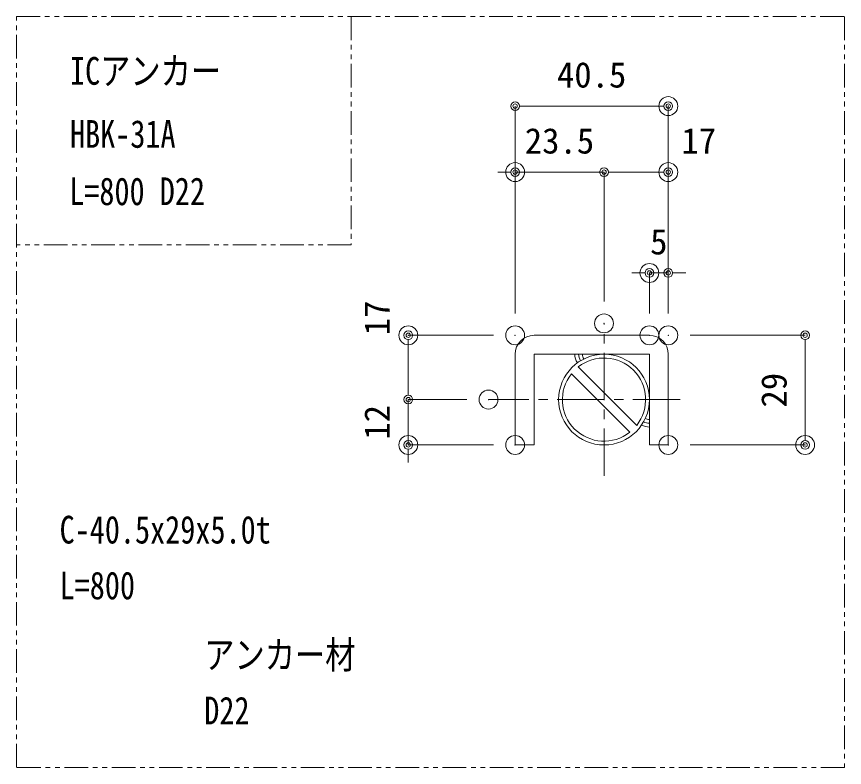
# Model space of a CAD drawing. Units: millimetres, scale not verified. Extents: x -3659 to 3659, y -1188 to 1188.
# Drawn here: x -3050.7 to -2612.9, y -322.2 to 74.9 of the extents above; entities that cross this region are included whole.
import ezdxf
from ezdxf.enums import TextEntityAlignment as Align

# ---------------------------------------------------------------- set-up
doc = ezdxf.new("R2010")
doc.units = ezdxf.units.MM
doc.header["$LTSCALE"] = 20
doc.header["$PDMODE"] = 32
doc.header["$PDSIZE"] = 10
doc.linetypes.add('USER1', pattern=[2, 1.25, -0.25, 0.25, -0.25])
doc.linetypes.add('USER2', pattern=[1.25, 0.625, -0.125, 0.125, -0.125, 0.125, -0.125])
for name, color, linetype, lineweight in [('0-0_0', 7, 'Continuous', 18), ('0-1_DEFPOINTS', 7, 'Continuous', 18), ('0-3_アンカー', 4, 'Continuous', 18), ('0-8_3中心線', 2, 'USER1', 18), ('0-9_41ｱﾙﾐ', 6, 'Continuous', 18), ('0-A_1手摺寸法', 7, 'Continuous', 18), ('0-E_2a', 1, 'USER2', 18)]:
    doc.layers.add(name, color=color, linetype=linetype, lineweight=lineweight)
doc.styles.add('ＭＳ ゴシック', font='')
doc.styles.get('ＭＳ ゴシック').set_extended_font_data('MS Gothic')

# ---------------------------------------------------------------- blocks, each defined once
blk = doc.blocks.new('_ORIGIN2')
at = {"layer": '0-0_0'}
blk.add_line((-0.5, 0), (-1, 0), dxfattribs=at)
for radius in [0.5, 0.25]:
    blk.add_circle((0, 0), radius, dxfattribs=at)
blk = doc.blocks.new('D157')
at = {"layer": '0-1_DEFPOINTS'}
for p in [(-587.38, 451.51), (-668.38, 330.27), (-587.38, 330.27)]:
    blk.add_point(p, dxfattribs=at)
at = {"layer": '0-A_1手摺寸法'}
for p, q in [((-668.38, 341.77), (-668.38, 451.51)), ((-663.78, 451.51), (-591.98, 451.51)), ((-587.38, 341.77), (-587.38, 451.51))]:
    blk.add_line(p, q, dxfattribs=at)
at = {"layer": '0-A_1手摺寸法', "xscale": 4.6, "yscale": 4.6, "rotation": 180}
blk.add_blockref('_ORIGIN2', (-668.38, 451.51), dxfattribs=at)
at = {"layer": '0-A_1手摺寸法', "xscale": 4.6, "yscale": 4.6}
blk.add_blockref('_ORIGIN2', (-587.38, 451.51), dxfattribs=at)
at = {"layer": '0-A_1手摺寸法', "style": 'ＭＳ ゴシック'}
blk.add_text('40.5', height=13.49, dxfattribs=at).set_placement((-646.28, 457.26), align=Align.BOTTOM_LEFT)
blk = doc.blocks.new('D158')
at = {"layer": '0-1_DEFPOINTS'}
for p in [(-587.38, 416.6), (-621.38, 336.58), (-587.38, 330.27)]:
    blk.add_point(p, dxfattribs=at)
at = {"layer": '0-A_1手摺寸法'}
for p, q in [((-621.38, 348.08), (-621.38, 416.6)), ((-616.78, 416.6), (-591.98, 416.6)), ((-587.38, 341.77), (-587.38, 416.6))]:
    blk.add_line(p, q, dxfattribs=at)
at = {"layer": '0-A_1手摺寸法', "xscale": 4.6, "yscale": 4.6, "rotation": 180}
blk.add_blockref('_ORIGIN2', (-621.38, 416.6), dxfattribs=at)
at = {"layer": '0-A_1手摺寸法', "xscale": 4.6, "yscale": 4.6}
blk.add_blockref('_ORIGIN2', (-587.38, 416.6), dxfattribs=at)
at = {"layer": '0-A_1手摺寸法', "style": 'ＭＳ ゴシック'}
blk.add_text('17', height=13.49, dxfattribs=at).set_placement((-580.43, 422.35), align=Align.BOTTOM_LEFT)
blk = doc.blocks.new('D159')
at = {"layer": '0-1_DEFPOINTS'}
for p in [(-668.38, 416.6), (-621.38, 336.58), (-668.38, 330.27)]:
    blk.add_point(p, dxfattribs=at)
at = {"layer": '0-A_1手摺寸法'}
for p, q in [((-672.98, 416.6), (-677.58, 416.6)), ((-668.38, 341.77), (-668.38, 416.6)), ((-621.38, 416.6), (-668.38, 416.6)), ((-621.38, 348.08), (-621.38, 416.6)), ((-616.78, 416.6), (-612.18, 416.6))]:
    blk.add_line(p, q, dxfattribs=at)
at = {"layer": '0-A_1手摺寸法', "xscale": 4.6, "yscale": 4.6}
blk.add_blockref('_ORIGIN2', (-668.38, 416.6), dxfattribs=at)
at = {"layer": '0-A_1手摺寸法', "xscale": 4.6, "yscale": 4.6, "rotation": 180}
blk.add_blockref('_ORIGIN2', (-621.38, 416.6), dxfattribs=at)
at = {"layer": '0-A_1手摺寸法', "style": 'ＭＳ ゴシック'}
blk.add_text('23.5', height=13.49, dxfattribs=at).set_placement((-663.28, 422.35), align=Align.BOTTOM_LEFT)
blk = doc.blocks.new('D160')
at = {"layer": '0-1_DEFPOINTS'}
for p in [(-587.38, 330.27), (-587.38, 272.27), (-515, 272.27)]:
    blk.add_point(p, dxfattribs=at)
at = {"layer": '0-A_1手摺寸法'}
for p, q in [((-575.88, 330.27), (-515, 330.27)), ((-515, 325.67), (-515, 276.87)), ((-575.88, 272.27), (-515, 272.27))]:
    blk.add_line(p, q, dxfattribs=at)
at = {"layer": '0-A_1手摺寸法', "xscale": 4.6, "yscale": 4.6}
for p, rotation in [((-515, 330.27), 90), ((-515, 272.27), 270)]:
    blk.add_blockref('_ORIGIN2', p, dxfattribs=dict(at, rotation=rotation))
at = {"layer": '0-A_1手摺寸法', "style": 'ＭＳ ゴシック'}
blk.add_text('29', height=13.49, rotation=90, dxfattribs=at).set_placement((-520.75, 292.07), align=Align.BOTTOM_LEFT)
blk = doc.blocks.new('D161')
at = {"layer": '0-1_DEFPOINTS'}
for p in [(-724.88, 330.27), (-668.38, 330.27), (-682.45, 296.27)]:
    blk.add_point(p, dxfattribs=at)
at = {"layer": '0-A_1手摺寸法'}
for p, q in [((-679.88, 330.27), (-724.88, 330.27)), ((-724.88, 300.87), (-724.88, 325.67)), ((-693.95, 296.27), (-724.88, 296.27))]:
    blk.add_line(p, q, dxfattribs=at)
at = {"layer": '0-A_1手摺寸法', "xscale": 4.6, "yscale": 4.6}
for p, rotation in [((-724.88, 330.27), 90), ((-724.88, 296.27), 270)]:
    blk.add_blockref('_ORIGIN2', p, dxfattribs=dict(at, rotation=rotation))
at = {"layer": '0-A_1手摺寸法', "style": 'ＭＳ ゴシック'}
blk.add_text('17', height=13.49, rotation=90, dxfattribs=at).set_placement((-730.63, 330.27), align=Align.BOTTOM_LEFT)
blk = doc.blocks.new('D162')
at = {"layer": '0-1_DEFPOINTS'}
for p in [(-597.38, 363.24), (-597.38, 330.27), (-587.38, 330.27)]:
    blk.add_point(p, dxfattribs=at)
at = {"layer": '0-A_1手摺寸法'}
for p, q in [((-601.98, 363.24), (-606.58, 363.24)), ((-597.38, 341.77), (-597.38, 363.24)), ((-587.38, 363.24), (-597.38, 363.24)), ((-587.38, 341.77), (-587.38, 363.24)), ((-582.78, 363.24), (-578.18, 363.24))]:
    blk.add_line(p, q, dxfattribs=at)
at = {"layer": '0-A_1手摺寸法', "xscale": 4.6, "yscale": 4.6}
blk.add_blockref('_ORIGIN2', (-597.38, 363.24), dxfattribs=at)
at = {"layer": '0-A_1手摺寸法', "xscale": 4.6, "yscale": 4.6, "rotation": 180}
blk.add_blockref('_ORIGIN2', (-587.38, 363.24), dxfattribs=at)
at = {"layer": '0-A_1手摺寸法', "style": 'ＭＳ ゴシック'}
blk.add_text('5', height=13.49, dxfattribs=at).set_placement((-596.98, 368.99), align=Align.BOTTOM_LEFT)
blk = doc.blocks.new('D148')
at = {"layer": '0-1_DEFPOINTS'}
for p in [(-682.45, 296.27), (-724.88, 272.27), (-668.38, 272.27)]:
    blk.add_point(p, dxfattribs=at)
at = {"layer": '0-A_1手摺寸法'}
for p, q in [((-724.88, 300.87), (-724.88, 305.47)), ((-693.95, 296.27), (-724.88, 296.27)), ((-724.88, 296.27), (-724.88, 272.27)), ((-679.88, 272.27), (-724.88, 272.27)), ((-724.88, 267.67), (-724.88, 263.07))]:
    blk.add_line(p, q, dxfattribs=at)
at = {"layer": '0-A_1手摺寸法', "xscale": 4.6, "yscale": 4.6}
for p, rotation in [((-724.88, 296.27), 270), ((-724.88, 272.27), 90)]:
    blk.add_blockref('_ORIGIN2', p, dxfattribs=dict(at, rotation=rotation))
at = {"layer": '0-A_1手摺寸法', "style": 'ＭＳ ゴシック'}
blk.add_text('12', height=13.49, rotation=90, dxfattribs=at).set_placement((-730.63, 275.07), align=Align.BOTTOM_LEFT)

msp = doc.modelspace()

# ---------------------------------------------------------------- linework, layer by layer
at = {"layer": '0-3_アンカー'}
for p, q in [((-2777.02, -93.67), (-2716.02, -93.67)), ((-2787.02, -151.67), (-2787.02, -103.67)), ((-2777.02, -151.67), (-2777.02, -103.67)), ((-2777.02, -103.67), (-2716.02, -103.67)), ((-2754.02, -103.67), (-2716.02, -103.67)), ((-2716.02, -103.67), (-2716.02, -151.67)), ((-2706.02, -103.67), (-2706.02, -151.67)), ((-2787.02, -151.67), (-2777.02, -151.67)), ((-2716.02, -151.67), (-2706.02, -151.67))]:
    msp.add_line(p, q, dxfattribs=at)
for centre, start, end in [((-2777.02, -103.67), 90, 180), ((-2716.02, -103.67), 0, 90)]:
    msp.add_arc(centre, 10, start, end, dxfattribs=at)
at = {"layer": '0-8_3中心線'}
for p, q in [((-2740.02, -167.98), (-2740.02, -87.36)), ((-2699.72, -127.67), (-2801.1, -127.67))]:
    msp.add_line(p, q, dxfattribs=at)
at = {"layer": '0-9_41ｱﾙﾐ'}
for p, q in [((-2722.74, -141.29), (-2753.64, -110.39)), ((-2726.41, -144.95), (-2757.31, -114.05))]:
    msp.add_line(p, q, dxfattribs=at)
msp.add_circle((-2740.02, -127.67), 24, dxfattribs=at)
for start, end in [(321.7563, 128.2437), (141.7563, 308.2437)]:
    msp.add_arc((-2740.02, -127.67), 22, start, end, dxfattribs=at)
at = {"layer": '0-A_1手摺寸法', "color": 3}
for centre, radius, start, end in [((-2747.13, -103.67), 8.33, 180, 213.214), ((-2747.13, -103.67), 6.33, 180, 213.117), ((-2747.13, -103.67), 4.33, 180, 215.1501), ((-2716.02, -133.88), 6.33, 240.9664, 270), ((-2716.02, -133.88), 4.33, 239.9842, 270), ((-2716.02, -133.88), 8.33, 240.3279, 270)]:
    msp.add_arc(centre, radius, start, end, dxfattribs=at)
at = {"layer": '0-E_2a'}
for p, q in [((-2873.75, 74.92), (-2873.75, -45.88)), ((-2873.75, -45.88), (-3050.72, -45.88))]:
    msp.add_line(p, q, dxfattribs=at)
msp.add_lwpolyline([(-2612.87, -322.23), (-3050.72, -322.23), (-3050.72, 74.92), (-2612.87, 74.92)], close=True, dxfattribs=at)

# ---------------------------------------------------------------- block references
at = {"layer": '0-A_1手摺寸法'}
for name in ['D157', 'D159', 'D158', 'D162', 'D161', 'D160', 'D148']:
    msp.add_blockref(name, (-2118.65, -423.94), dxfattribs=at)

# ---------------------------------------------------------------- texts
at = {"layer": '0-0_0', "style": 'ＭＳ ゴシック', "width": 0.8}
for s, p in [('ICアンカー ', (-3022.46, 34.45)), ('HBK-31A', (-3022.46, 1.11)), ('L=800 D22', (-3022.88, -29.22)), ('C-40.5x29x5.0t', (-3027.97, -208.19)), ('L=800', (-3027.97, -237.69)), ('アンカー材', (-2951.45, -274.35)), ('D22', (-2951.45, -303.85))]:
    msp.add_text(s, height=14.66, dxfattribs=at).set_placement(p, align=Align.BOTTOM_LEFT)

doc.saveas('drawing.dxf')
